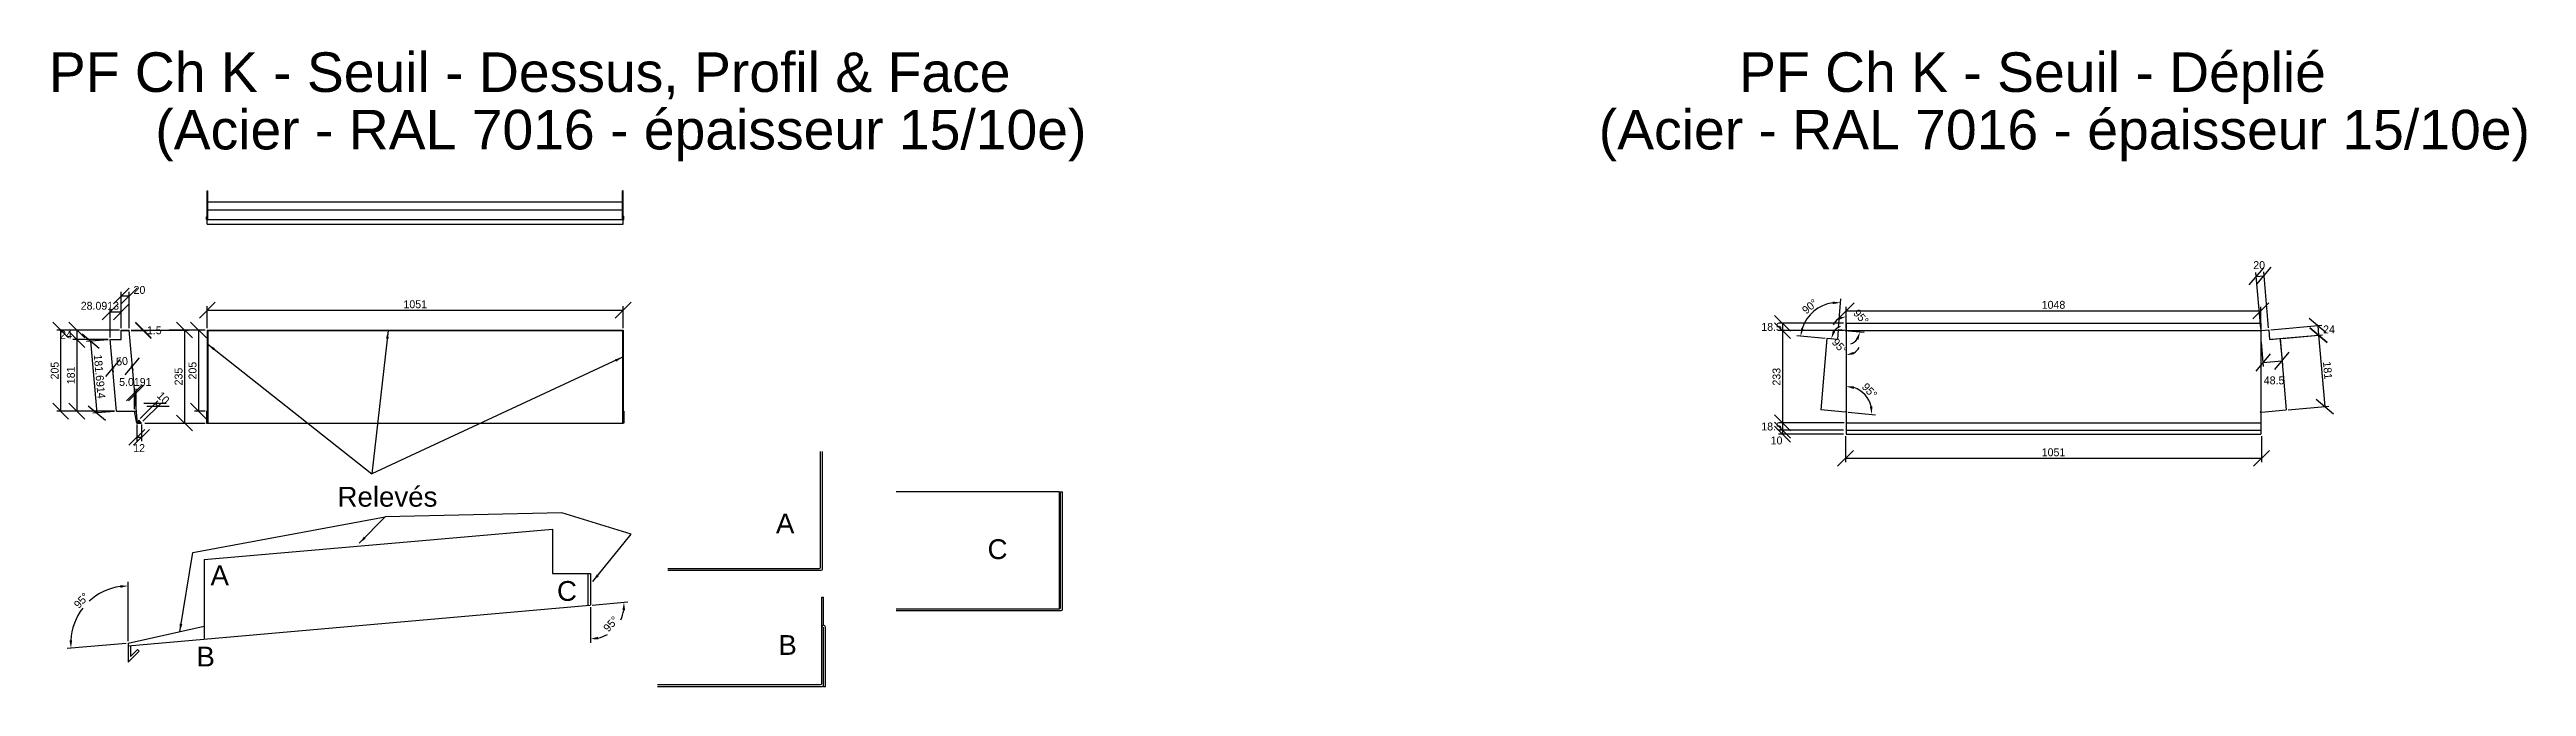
# Model space of a CAD drawing. Header units: millimetres. Extents: x 219 to 6477, y 79 to 1687.
import ezdxf

# ---------------------------------------------------------------- set-up
doc = ezdxf.new("R2010")
doc.units = ezdxf.units.MM
doc.layers.get('Defpoints').update_dxf_attribs({"true_color": 0xffffff})
doc.layers.add('0 ... Seuil ... Rectangle', color=5, linetype='Continuous', lineweight=25, true_color=0x0000ff)
doc.layers.add('0 ... Seuil ... Rectangle ... Cotes Angles', color=4, linetype='Continuous', lineweight=25, true_color=0x00ffff)
doc.styles.add('QCADDimTextStyle', font='txt')
doc.styles.add('textstyle11', font='')
doc.styles.add('textstyle12', font='')
doc.styles.add('textstyle13', font='')
doc.styles.add('textstyle14', font='')
doc.styles.add('textstyle15', font='')
doc.styles.add('textstyle16', font='')
doc.styles.add('textstyle17', font='')
doc.styles.add('textstyle18', font='')
doc.styles.add('textstyle19', font='')
doc.styles.add('textstyle20', font='')
doc.styles.add('textstyle21', font='')
doc.styles.get('textstyle11').set_extended_font_data('Liberation Sans')
doc.styles.get('textstyle12').set_extended_font_data('Liberation Sans')
doc.styles.get('textstyle13').set_extended_font_data('Liberation Sans')
doc.styles.get('textstyle14').set_extended_font_data('Liberation Sans')
doc.styles.get('textstyle15').set_extended_font_data('Liberation Sans')
doc.styles.get('textstyle16').set_extended_font_data('Liberation Sans')
doc.styles.get('textstyle17').set_extended_font_data('Liberation Sans')
doc.styles.get('textstyle18').set_extended_font_data('Liberation Sans')
doc.styles.get('textstyle19').set_extended_font_data('Liberation Sans')
doc.styles.get('textstyle20').set_extended_font_data('Liberation Sans')
doc.styles.get('textstyle21').set_extended_font_data('Liberation Sans')
doc.dimstyles.new('QCADDimStyle', dxfattribs={"dimtxt": 20, "dimasz": 20, "dimexe": 10, "dimexo": 5, "dimgap": 5, "dimtad": 1, "dimtoh": 1, "dimdec": 4, "dimzin": 0, "dimdsep": 46, "dimtxsty": 'QCADDimTextStyle', "dimcen": 0.09, "dimadec": 0, "dimazin": 0, "dimtfac": 1, "dimtdec": 4, "dimtofl": 0, "dimtmove": 0, "dimatfit": 3, "dimfxl": 1, "dimtolj": 1, "dimtzin": 0, "dimarcsym": 0})

# ---------------------------------------------------------------- blocks, each defined once
blk = doc.blocks.new('*D1')
at = {"layer": '0 ... Seuil ... Rectangle ... Cotes Angles', "color": 0, "lineweight": -2}
for p, q in [((343.9, 932.6), (300.6, 968.9)), ((366.8, 954.6), (312.3, 949.9)), ((322.3, 950.7), (338.1, 769.7)), ((316.4, 787.9), (359.8, 751.6)), ((382.7, 773.6), (328.1, 768.9))]:
    blk.add_line(p, q, dxfattribs=at)
at = {"layer": 'Defpoints', "color": 0}
for p in [(371.8, 955.1), (338.1, 769.7), (387.6, 774.1)]:
    blk.add_point(p, dxfattribs=at)
at = {"layer": '0 ... Seuil ... Rectangle ... Cotes Angles', "color": 0, "insert": (345.1, 861.5), "char_height": 20, "attachment_point": 5, "rotation": 275, "style": 'QCADDimTextStyle'}
blk.add_mtext('\\A1;181.6914', dxfattribs=at)
blk = doc.blocks.new('*D2')
at = {"layer": '0 ... Seuil ... Rectangle ... Cotes Angles', "color": 0, "lineweight": -2}
for p, q in [((307.5, 959.1), (267.5, 999.1)), ((267.5, 975.1), (307.5, 935.1)), ((394.9, 979.1), (277.5, 979.1)), ((366.8, 955.1), (277.5, 955.1)), ((287.5, 979.1), (287.5, 955.1))]:
    blk.add_line(p, q, dxfattribs=at)
at = {"layer": 'Defpoints', "color": 0}
for p in [(287.5, 955.1), (371.8, 955.1), (399.9, 979.1)]:
    blk.add_point(p, dxfattribs=at)
at = {"layer": '0 ... Seuil ... Rectangle ... Cotes Angles', "color": 0, "insert": (260, 967.1), "char_height": 20, "attachment_point": 5, "style": 'QCADDimTextStyle'}
blk.add_mtext('\\A1;24', dxfattribs=at)
blk = doc.blocks.new('*D3')
at = {"layer": '0 ... Seuil ... Rectangle ... Cotes Angles', "color": 0, "lineweight": -2}
for p, q in [((307.5, 935.1), (267.5, 975.1)), ((366.8, 955.1), (277.5, 955.1)), ((287.5, 955.1), (287.5, 774.1)), ((267.5, 794.1), (307.5, 754.1)), ((382.6, 774.1), (277.5, 774.1))]:
    blk.add_line(p, q, dxfattribs=at)
at = {"layer": 'Defpoints', "color": 0}
for p in [(371.8, 955.1), (287.5, 774.1), (387.6, 774.1)]:
    blk.add_point(p, dxfattribs=at)
at = {"layer": '0 ... Seuil ... Rectangle ... Cotes Angles', "color": 0, "insert": (272.5, 864.6), "char_height": 20, "attachment_point": 5, "rotation": 90, "style": 'QCADDimTextStyle'}
blk.add_mtext('\\A1;181', dxfattribs=at)
blk = doc.blocks.new('*D4')
at = {"layer": '0 ... Seuil ... Rectangle ... Cotes Angles', "color": 0, "lineweight": -2}
for p, q in [((424.9, 979.1), (465.7, 979.1)), ((425, 977.6), (465.7, 977.6)), ((435.7, 999.1), (475.7, 959.1)), ((475.7, 957.6), (435.7, 997.6))]:
    blk.add_line(p, q, dxfattribs=at)
at = {"layer": 'Defpoints', "color": 0}
for p in [(419.9, 979.1), (420, 977.6), (455.7, 977.6)]:
    blk.add_point(p, dxfattribs=at)
at = {"layer": '0 ... Seuil ... Rectangle ... Cotes Angles', "color": 0, "insert": (483.2, 978.3), "char_height": 20, "attachment_point": 5, "style": 'QCADDimTextStyle'}
blk.add_mtext('\\A1;1.5', dxfattribs=at)
blk = doc.blocks.new('*D5')
at = {"layer": '0 ... Seuil ... Rectangle ... Cotes Angles', "color": 0, "lineweight": -2}
for p, q in [((396.3, 904.7), (359.9, 861.4)), ((378.1, 883), (381.9, 883.4)), ((378.5, 878.6), (379, 873.1)), ((409.7, 865.7), (446.1, 909)), ((427.9, 887.4), (424.1, 887.1)), ((428.3, 882.9), (428.8, 877.4))]:
    blk.add_line(p, q, dxfattribs=at)
at = {"layer": 'Defpoints', "color": 0}
for p in [(378.1, 883.6), (427.9, 887.9), (427.9, 887.4)]:
    blk.add_point(p, dxfattribs=at)
at = {"layer": '0 ... Seuil ... Rectangle ... Cotes Angles', "color": 0, "insert": (401.7, 900.1), "char_height": 20, "attachment_point": 5, "rotation": 5, "style": 'QCADDimTextStyle'}
blk.add_mtext('\\A1;50', dxfattribs=at)
blk = doc.blocks.new('*D6')
at = {"layer": '0 ... Seuil ... Rectangle ... Cotes Angles', "color": 0, "lineweight": -2}
for p, q in [((424.9, 979.1), (569.6, 979.1)), ((579.6, 959.1), (539.6, 999.1)), ((559.6, 979.1), (559.6, 744.1)), ((539.6, 764.1), (579.6, 724.1)), ((459, 744.1), (569.6, 744.1))]:
    blk.add_line(p, q, dxfattribs=at)
at = {"layer": 'Defpoints', "color": 0}
for p in [(419.9, 979.1), (454, 744.1), (559.6, 744.1)]:
    blk.add_point(p, dxfattribs=at)
at = {"layer": '0 ... Seuil ... Rectangle ... Cotes Angles', "color": 0, "insert": (544.6, 861.6), "char_height": 20, "attachment_point": 5, "rotation": 90, "style": 'QCADDimTextStyle'}
blk.add_mtext('\\A1;235', dxfattribs=at)
blk = doc.blocks.new('*D7')
at = {"layer": '0 ... Seuil ... Rectangle ... Cotes Angles', "color": 0, "lineweight": -2}
for p, q in [((447.4, 755.7), (492.3, 800.6)), ((454.5, 748.6), (499.4, 793.5)), ((513.6, 793.5), (457, 793.5)), ((464.1, 786.5), (520.6, 786.5)), ((485.3, 793.5), (492.3, 786.5))]:
    blk.add_line(p, q, dxfattribs=at)
at = {"layer": 'Defpoints', "color": 0}
for p in [(443.9, 752.1), (492.3, 786.5), (451, 745.1)]:
    blk.add_point(p, dxfattribs=at)
at = {"layer": '0 ... Seuil ... Rectangle ... Cotes Angles', "color": 0, "insert": (505.9, 807.7), "char_height": 20, "attachment_point": 5, "rotation": 315, "style": 'QCADDimTextStyle'}
blk.add_mtext('\\A1;10', dxfattribs=at)
blk = doc.blocks.new('*D8')
at = {"layer": '0 ... Seuil ... Rectangle ... Cotes Angles', "color": 0, "lineweight": -2}
for p, q in [((459, 728.2), (419, 688.2)), ((431, 688.2), (471, 728.2)), ((439, 740.1), (439, 698.2)), ((439, 708.2), (451, 708.2)), ((451, 740.1), (451, 698.2))]:
    blk.add_line(p, q, dxfattribs=at)
at = {"layer": 'Defpoints', "color": 0}
for p in [(439, 745.1), (451, 745.1), (451, 708.2)]:
    blk.add_point(p, dxfattribs=at)
at = {"layer": '0 ... Seuil ... Rectangle ... Cotes Angles', "color": 0, "insert": (444.8, 680.9), "char_height": 20, "attachment_point": 5, "style": 'QCADDimTextStyle'}
blk.add_mtext('\\A1;12', dxfattribs=at)
blk = doc.blocks.new('*D9')
at = {"layer": '0 ... Seuil ... Rectangle ... Cotes Angles', "color": 0, "lineweight": -2}
for p, q in [((614.9, 959.1), (574.9, 999.1)), ((612, 979.1), (584.9, 979.1)), ((594.9, 979.1), (594.9, 774.1)), ((574.9, 794.1), (614.9, 754.1)), ((612, 774.1), (584.9, 774.1))]:
    blk.add_line(p, q, dxfattribs=at)
at = {"layer": 'Defpoints', "color": 0}
for p in [(617, 979.1), (594.9, 774.1), (617, 774.1)]:
    blk.add_point(p, dxfattribs=at)
at = {"layer": '0 ... Seuil ... Rectangle ... Cotes Angles', "color": 0, "insert": (579.9, 876.6), "char_height": 20, "attachment_point": 5, "rotation": 90, "style": 'QCADDimTextStyle'}
blk.add_mtext('\\A1;205', dxfattribs=at)
blk = doc.blocks.new('*D10')
at = {"layer": '0 ... Seuil ... Rectangle ... Cotes Angles', "color": 0, "lineweight": -2}
for p, q in [((637, 1049.1), (597, 1009.1)), ((617, 984.1), (617, 1039.1)), ((617, 1029.1), (1668, 1029.1)), ((1648, 1009.1), (1688, 1049.1)), ((1668, 984.1), (1668, 1039.1))]:
    blk.add_line(p, q, dxfattribs=at)
at = {"layer": 'Defpoints', "color": 0}
for p in [(1668, 1029.1), (617, 979.1), (1668, 979.1)]:
    blk.add_point(p, dxfattribs=at)
at = {"layer": '0 ... Seuil ... Rectangle ... Cotes Angles', "color": 0, "insert": (1142.5, 1044.1), "char_height": 20, "attachment_point": 5, "style": 'QCADDimTextStyle'}
blk.add_mtext('\\A1;1051', dxfattribs=at)
blk = doc.blocks.new('*D11')
at = {"layer": '0 ... Seuil ... Rectangle ... Cotes Angles', "color": 0, "lineweight": -2}
for p, q in [((266.6, 959.1), (226.6, 999.1)), ((394.9, 979.1), (236.6, 979.1)), ((246.6, 979.1), (246.6, 774.1)), ((226.6, 794.1), (266.6, 754.1)), ((382.6, 774.1), (236.6, 774.1))]:
    blk.add_line(p, q, dxfattribs=at)
at = {"layer": 'Defpoints', "color": 0}
for p in [(399.9, 979.1), (246.6, 774.1), (387.6, 774.1)]:
    blk.add_point(p, dxfattribs=at)
at = {"layer": '0 ... Seuil ... Rectangle ... Cotes Angles', "color": 0, "insert": (231.6, 876.6), "char_height": 20, "attachment_point": 5, "rotation": 90, "style": 'QCADDimTextStyle'}
blk.add_mtext('\\A1;205', dxfattribs=at)
blk = doc.blocks.new('*D12')
at = {"layer": '0 ... Seuil ... Rectangle ... Cotes Angles', "color": 0, "lineweight": -2}
for p, q in [((416.9, 193), (416.9, 342.8)), ((411.9, 187.5), (262.7, 174.5))]:
    blk.add_line(p, q, dxfattribs=at)
for start, end in [(97.92113, 132.85173), (142.14827, 177.07887)]:
    blk.add_arc((416.9, 188), 144.8, start, end, dxfattribs=at)
at = {"layer": '0 ... Seuil ... Rectangle ... Cotes Angles', "color": 0}
for points in [[(397.1, 328), (396.7, 334.7), (416.9, 332.8)], [(268.9, 195.3), (275.6, 195.4), (272.6, 175.4)]]:
    blk.add_solid(points, dxfattribs=at)
at = {"layer": 'Defpoints', "color": 0}
for p in [(340.9, 311.2), (416.9, 188), (416.9, 188), (608.9, 204.8), (416.9, 140)]:
    blk.add_point(p, dxfattribs=at)
at = {"layer": '0 ... Seuil ... Rectangle ... Cotes Angles', "color": 0, "insert": (299.1, 295.9), "char_height": 20, "attachment_point": 5, "rotation": 47.5, "style": 'QCADDimTextStyle'}
blk.add_mtext('\\A1;95%%d', dxfattribs=at)
blk = doc.blocks.new('*D13')
at = {"layer": '0 ... Seuil ... Rectangle ... Cotes Angles', "color": 0, "lineweight": -2}
for p, q in [((1584.9, 279.1), (1584.9, 188.8)), ((1589.8, 284.6), (1679.8, 292.4))]:
    blk.add_line(p, q, dxfattribs=at)
for start, end in [(334.53524, 351.54078), (283.45922, 300.46476)]:
    blk.add_arc((1584.9, 284.1), 85.3, start, end, dxfattribs=at)
at = {"layer": '0 ... Seuil ... Rectangle ... Cotes Angles', "color": 0}
for points in [[(1672.6, 271.5), (1665.9, 271.7), (1669.9, 291.6)], [(1604.3, 204.5), (1605.1, 197.8), (1584.9, 198.8)]]:
    blk.add_solid(points, dxfattribs=at)
at = {"layer": 'Defpoints', "color": 0}
for p in [(1584.9, 364.1), (1583.9, 284.1), (1584.9, 285.1), (1629.7, 211.5), (422.9, 182.5)]:
    blk.add_point(p, dxfattribs=at)
at = {"layer": '0 ... Seuil ... Rectangle ... Cotes Angles', "color": 0, "insert": (1636.7, 236.6), "char_height": 20, "attachment_point": 5, "rotation": 47.5, "style": 'QCADDimTextStyle'}
blk.add_mtext('\\A1;95%%d', dxfattribs=at)
blk = doc.blocks.new('*D14')
at = {"layer": '0 ... Seuil ... Rectangle ... Cotes Angles', "color": 0, "lineweight": -2}
for p, q in [((412.8, 800.3), (452.8, 840.3)), ((457.8, 840.3), (417.8, 800.3)), ((432.8, 779.1), (432.8, 830.3)), ((437.8, 779.1), (437.8, 830.3))]:
    blk.add_line(p, q, dxfattribs=at)
at = {"layer": 'Defpoints', "color": 0}
for p in [(437.8, 820.3), (432.8, 774.1), (437.8, 774.1)]:
    blk.add_point(p, dxfattribs=at)
at = {"layer": '0 ... Seuil ... Rectangle ... Cotes Angles', "color": 0, "insert": (435.3, 847.8), "char_height": 20, "attachment_point": 5, "style": 'QCADDimTextStyle'}
blk.add_mtext('\\A1;5.0191', dxfattribs=at)
blk = doc.blocks.new('*D15')
at = {"layer": '0 ... Seuil ... Rectangle ... Cotes Angles', "color": 0, "lineweight": -2}
for p, q in [((419.9, 1085.2), (379.9, 1045.2)), ((399.9, 1045.2), (439.9, 1085.2)), ((399.9, 984.1), (399.9, 1075.2)), ((399.9, 1065.2), (419.9, 1065.2)), ((419.9, 984.1), (419.9, 1075.2))]:
    blk.add_line(p, q, dxfattribs=at)
at = {"layer": 'Defpoints', "color": 0}
for p in [(419.9, 1065.2), (399.9, 979.1), (419.9, 979.1)]:
    blk.add_point(p, dxfattribs=at)
at = {"layer": '0 ... Seuil ... Rectangle ... Cotes Angles', "color": 0, "insert": (445.7, 1080.2), "char_height": 20, "attachment_point": 5, "style": 'QCADDimTextStyle'}
blk.add_mtext('\\A1;20', dxfattribs=at)
blk = doc.blocks.new('*D16')
at = {"layer": '0 ... Seuil ... Rectangle ... Cotes Angles', "color": 0, "lineweight": -2}
for p, q in [((391.8, 1045.2), (351.8, 1005.2)), ((371.8, 960.1), (371.8, 1035.2)), ((371.8, 1025.2), (399.9, 1025.2)), ((379.9, 1005.2), (419.9, 1045.2)), ((399.9, 984.1), (399.9, 1035.2))]:
    blk.add_line(p, q, dxfattribs=at)
at = {"layer": 'Defpoints', "color": 0}
for p in [(399.9, 1025.2), (371.8, 955.1), (399.9, 979.1)]:
    blk.add_point(p, dxfattribs=at)
at = {"layer": '0 ... Seuil ... Rectangle ... Cotes Angles', "color": 0, "insert": (345.7, 1040.2), "char_height": 20, "attachment_point": 5, "style": 'QCADDimTextStyle'}
blk.add_mtext('\\A1;28.0913', dxfattribs=at)
blk = doc.blocks.new('*D17')
at = {"layer": '0 ... Seuil ... Rectangle ... Cotes Angles', "color": 0, "lineweight": -2}
for p, q in [((4777.6, 1047.6), (4737.6, 1007.6)), ((4757.6, 982.6), (4757.6, 1037.6)), ((4757.6, 1027.6), (5805.6, 1027.6)), ((5785.6, 1007.6), (5825.6, 1047.6)), ((5805.6, 982.6), (5805.6, 1037.6))]:
    blk.add_line(p, q, dxfattribs=at)
at = {"layer": 'Defpoints', "color": 0}
for p in [(5805.6, 1027.6), (4757.6, 977.6), (5805.6, 977.6)]:
    blk.add_point(p, dxfattribs=at)
at = {"layer": '0 ... Seuil ... Rectangle ... Cotes Angles', "color": 0, "insert": (5281.6, 1042.6), "char_height": 20, "attachment_point": 5, "style": 'QCADDimTextStyle'}
blk.add_mtext('\\A1;1048', dxfattribs=at)
blk = doc.blocks.new('*D18')
at = {"layer": '0 ... Seuil ... Rectangle ... Cotes Angles', "color": 0, "lineweight": -2}
for p, q in [((4756.1, 711.1), (4756.1, 645.2)), ((5807.1, 711.1), (5807.1, 645.2)), ((4776.1, 675.2), (4736.1, 635.2)), ((4756.1, 655.2), (5807.1, 655.2)), ((5787.1, 635.2), (5827.1, 675.2))]:
    blk.add_line(p, q, dxfattribs=at)
at = {"layer": 'Defpoints', "color": 0}
for p in [(4756.1, 716.1), (5807.1, 716.1), (5807.1, 655.2)]:
    blk.add_point(p, dxfattribs=at)
at = {"layer": '0 ... Seuil ... Rectangle ... Cotes Angles', "color": 0, "insert": (5281.6, 670.2), "char_height": 20, "attachment_point": 5, "style": 'QCADDimTextStyle'}
blk.add_mtext('\\A1;1051', dxfattribs=at)
blk = doc.blocks.new('*D19')
at = {"layer": '0 ... Seuil ... Rectangle ... Cotes Angles', "color": 0, "lineweight": -2}
for p, q in [((4616.9, 976.1), (4576.9, 1016.1)), ((4576.9, 997.6), (4616.9, 957.6)), ((4751.1, 996.1), (4586.9, 996.1)), ((4752.6, 977.6), (4586.9, 977.6)), ((4596.9, 996.1), (4596.9, 977.6))]:
    blk.add_line(p, q, dxfattribs=at)
at = {"layer": 'Defpoints', "color": 0}
for p in [(4596.9, 977.6), (4756.1, 996.1), (4757.6, 977.6)]:
    blk.add_point(p, dxfattribs=at)
at = {"layer": '0 ... Seuil ... Rectangle ... Cotes Angles', "color": 0, "insert": (4569.4, 986.8), "char_height": 20, "attachment_point": 5, "style": 'QCADDimTextStyle'}
blk.add_mtext('\\A1;18.5', dxfattribs=at)
blk = doc.blocks.new('*D20')
at = {"layer": '0 ... Seuil ... Rectangle ... Cotes Angles', "color": 0, "lineweight": -2}
for p, q in [((4616.9, 957.6), (4576.9, 997.6)), ((4752.6, 977.6), (4586.9, 977.6)), ((4596.9, 977.6), (4596.9, 744.6)), ((4576.9, 764.6), (4616.9, 724.6)), ((4752.6, 744.6), (4586.9, 744.6))]:
    blk.add_line(p, q, dxfattribs=at)
at = {"layer": 'Defpoints', "color": 0}
for p in [(4757.6, 977.6), (4596.9, 744.6), (4757.6, 744.6)]:
    blk.add_point(p, dxfattribs=at)
at = {"layer": '0 ... Seuil ... Rectangle ... Cotes Angles', "color": 0, "insert": (4581.9, 861.1), "char_height": 20, "attachment_point": 5, "rotation": 90, "style": 'QCADDimTextStyle'}
blk.add_mtext('\\A1;233', dxfattribs=at)
blk = doc.blocks.new('*D21')
at = {"layer": '0 ... Seuil ... Rectangle ... Cotes Angles', "color": 0, "lineweight": -2}
for p, q in [((4616.9, 724.6), (4576.9, 764.6)), ((4576.9, 746.1), (4616.9, 706.1)), ((4752.6, 744.6), (4586.9, 744.6)), ((4751.1, 726.1), (4586.9, 726.1)), ((4596.9, 744.6), (4596.9, 726.1))]:
    blk.add_line(p, q, dxfattribs=at)
at = {"layer": 'Defpoints', "color": 0}
for p in [(4596.9, 726.1), (4756.1, 726.1), (4757.6, 744.6)]:
    blk.add_point(p, dxfattribs=at)
at = {"layer": '0 ... Seuil ... Rectangle ... Cotes Angles', "color": 0, "insert": (4569.4, 735.3), "char_height": 20, "attachment_point": 5, "style": 'QCADDimTextStyle'}
blk.add_mtext('\\A1;18.5', dxfattribs=at)
blk = doc.blocks.new('*D22')
at = {"layer": '0 ... Seuil ... Rectangle ... Cotes Angles', "color": 0, "lineweight": -2}
for p, q in [((4616.9, 706.1), (4576.9, 746.1)), ((4576.9, 736.1), (4616.9, 696.1)), ((4751.1, 726.1), (4586.9, 726.1)), ((4751.1, 716.1), (4586.9, 716.1)), ((4596.9, 726.1), (4596.9, 716.1))]:
    blk.add_line(p, q, dxfattribs=at)
at = {"layer": 'Defpoints', "color": 0}
for p in [(4596.9, 716.1), (4756.1, 726.1), (4756.1, 716.1)]:
    blk.add_point(p, dxfattribs=at)
at = {"layer": '0 ... Seuil ... Rectangle ... Cotes Angles', "color": 0, "insert": (4581.9, 700), "char_height": 20, "attachment_point": 5, "style": 'QCADDimTextStyle'}
blk.add_mtext('\\A1;10', dxfattribs=at)
blk = doc.blocks.new('*D23')
at = {"layer": '0 ... Seuil ... Rectangle ... Cotes Angles', "color": 0, "lineweight": -2}
for p, q in [((4757.6, 982.6), (4757.6, 1023.1)), ((4762.6, 977.1), (4803, 973.6))]:
    blk.add_line(p, q, dxfattribs=at)
for start, end in [(122.70641, 155.41282), (289.58718, 322.29359)]:
    blk.add_arc((4757.6, 977.6), 35.5, start, end, dxfattribs=at)
at = {"layer": '0 ... Seuil ... Rectangle ... Cotes Angles', "color": 0}
for points in [[(4739.4, 1004.3), (4737.5, 1010.7), (4757.6, 1013.1)], [(4788.8, 954.6), (4782.6, 957.1), (4793, 974.5)]]:
    blk.add_solid(points, dxfattribs=at)
at = {"layer": 'Defpoints', "color": 0}
for p in [(4737.7, 979.3), (4757.6, 977.6), (4757.6, 977.6), (4789.4, 993.5), (4757.6, 744.6)]:
    blk.add_point(p, dxfattribs=at)
at = {"layer": '0 ... Seuil ... Rectangle ... Cotes Angles', "color": 0, "insert": (4795.2, 1012), "char_height": 20, "attachment_point": 5, "rotation": 312.5, "style": 'QCADDimTextStyle'}
blk.add_mtext('\\A1;95%%d', dxfattribs=at)
blk = doc.blocks.new('*D24')
at = {"layer": '0 ... Seuil ... Rectangle ... Cotes Angles', "color": 0, "lineweight": -2}
for start, end in [(113.69879, 144.3494), (300.6506, 331.30121)]:
    blk.add_arc((4757.6, 953.5), 37.8, start, end, dxfattribs=at)
at = {"layer": '0 ... Seuil ... Rectangle ... Cotes Angles', "color": 0}
for points in [[(4723.8, 976.7), (4730, 974.4), (4719.9, 956.8)], [(4776, 924.1), (4777.8, 917.7), (4757.6, 915.6)]]:
    blk.add_solid(points, dxfattribs=at)
at = {"layer": 'Defpoints', "color": 0}
for p in [(4709.3, 957.7), (4735.6, 955.4), (4757.6, 977.6), (4723.8, 936.5), (4757.6, 744.6)]:
    blk.add_point(p, dxfattribs=at)
at = {"layer": '0 ... Seuil ... Rectangle ... Cotes Angles', "color": 0, "insert": (4741.1, 938.4), "char_height": 20, "attachment_point": 5, "rotation": 312.5, "style": 'QCADDimTextStyle'}
blk.add_mtext('\\A1;95%%d', dxfattribs=at)
blk = doc.blocks.new('*D25')
at = {"layer": '0 ... Seuil ... Rectangle ... Cotes Angles', "color": 0, "lineweight": -2}
for p, q in [((4738.1, 984.3), (4744.6, 1058.1)), ((4704.3, 958.1), (4633, 964.4))]:
    blk.add_line(p, q, dxfattribs=at)
blk.add_arc((4735.6, 955.4), 93, 97.3396, 162.6604, dxfattribs=at)
at = {"layer": '0 ... Seuil ... Rectangle ... Cotes Angles', "color": 0}
for points in [[(4723.8, 1044.4), (4723.7, 1051), (4743.7, 1048.1)], [(4643.5, 983.8), (4650.1, 982.5), (4642.9, 963.5)]]:
    blk.add_solid(points, dxfattribs=at)
at = {"layer": 'Defpoints', "color": 0}
for p in [(4696.3, 1039.7), (4709.3, 957.7), (4735.6, 955.4), (4735.6, 955.4), (4737.7, 979.3)]:
    blk.add_point(p, dxfattribs=at)
at = {"layer": '0 ... Seuil ... Rectangle ... Cotes Angles', "color": 0, "insert": (4665.9, 1038.5), "char_height": 20, "attachment_point": 5, "rotation": 40, "style": 'QCADDimTextStyle'}
blk.add_mtext('\\A1;90%%d', dxfattribs=at)
blk = doc.blocks.new('*D26')
at = {"layer": '0 ... Seuil ... Rectangle ... Cotes Angles', "color": 0, "lineweight": -2}
blk.add_line((4762.6, 771.4), (4832.2, 765.3), dxfattribs=at)
blk.add_arc((4757.6, 771.8), 64.8, 12.74637, 72.25363, dxfattribs=at)
at = {"layer": '0 ... Seuil ... Rectangle ... Cotes Angles', "color": 0}
for points in [[(4777.9, 836.8), (4776.9, 830.2), (4757.6, 836.6)], [(4817.5, 785.9), (4824.2, 786.3), (4822.2, 766.1)]]:
    blk.add_solid(points, dxfattribs=at)
at = {"layer": 'Defpoints', "color": 0}
for p in [(4757.6, 977.6), (4693.5, 777.4), (4757.6, 771.8), (4815.6, 800.9), (4757.6, 744.6)]:
    blk.add_point(p, dxfattribs=at)
at = {"layer": '0 ... Seuil ... Rectangle ... Cotes Angles', "color": 0, "insert": (4816.8, 826), "char_height": 20, "attachment_point": 5, "rotation": 312.5, "style": 'QCADDimTextStyle'}
blk.add_mtext('\\A1;95%%d', dxfattribs=at)
blk = doc.blocks.new('*D27')
at = {"layer": '0 ... Seuil ... Rectangle ... Cotes Angles', "color": 0, "lineweight": -2}
for p, q in [((5811.8, 1136.2), (5775.5, 1092.8)), ((5795.4, 1094.6), (5831.8, 1137.9)), ((5805.2, 982.6), (5792.8, 1124.5)), ((5793.6, 1114.5), (5813.6, 1116.2)), ((5825.1, 984.3), (5812.7, 1126.2))]:
    blk.add_line(p, q, dxfattribs=at)
at = {"layer": 'Defpoints', "color": 0}
for p in [(5813.6, 1116.2), (5805.6, 977.6), (5825.6, 979.3)]:
    blk.add_point(p, dxfattribs=at)
at = {"layer": '0 ... Seuil ... Rectangle ... Cotes Angles', "color": 0, "insert": (5801.2, 1142.8), "char_height": 20, "attachment_point": 5, "style": 'QCADDimTextStyle'}
blk.add_mtext('\\A1;20', dxfattribs=at)
blk = doc.blocks.new('*D28')
at = {"layer": '0 ... Seuil ... Rectangle ... Cotes Angles', "color": 0, "lineweight": -2}
for p, q in [((5970.9, 972), (5927.5, 1008.3)), ((5830.5, 979.7), (5959.2, 991)), ((5832.6, 955.8), (5961.3, 967.1)), ((5929.6, 984.4), (5973, 948)), ((5949.2, 990.1), (5951.3, 966.2))]:
    blk.add_line(p, q, dxfattribs=at)
at = {"layer": 'Defpoints', "color": 0}
for p in [(5825.6, 979.3), (5827.6, 955.4), (5951.3, 966.2)]:
    blk.add_point(p, dxfattribs=at)
at = {"layer": '0 ... Seuil ... Rectangle ... Cotes Angles', "color": 0, "insert": (5977.7, 980.6), "char_height": 20, "attachment_point": 5, "style": 'QCADDimTextStyle'}
blk.add_mtext('\\A1;24', dxfattribs=at)
blk = doc.blocks.new('*D29')
at = {"layer": '0 ... Seuil ... Rectangle ... Cotes Angles', "color": 0, "lineweight": -2}
for p, q in [((5858.9, 958.1), (5961.3, 967.1)), ((5973, 948), (5929.6, 984.4)), ((5951.3, 966.2), (5967.1, 785.9)), ((5874.7, 777.8), (5977, 786.8)), ((5945.4, 804.1), (5988.7, 767.7))]:
    blk.add_line(p, q, dxfattribs=at)
at = {"layer": 'Defpoints', "color": 0}
for p in [(5853.9, 957.7), (5869.7, 777.4), (5967.1, 785.9)]:
    blk.add_point(p, dxfattribs=at)
at = {"layer": '0 ... Seuil ... Rectangle ... Cotes Angles', "color": 0, "insert": (5974.1, 877.4), "char_height": 20, "attachment_point": 5, "rotation": 275, "style": 'QCADDimTextStyle'}
blk.add_mtext('\\A1;181', dxfattribs=at)
blk = doc.blocks.new('*D30')
at = {"layer": '0 ... Seuil ... Rectangle ... Cotes Angles', "color": 0, "lineweight": -2}
for p, q in [((5806.1, 948.5), (5811.4, 887)), ((5854.4, 952.7), (5859.8, 891.2)), ((5828.8, 918.6), (5792.4, 875.3)), ((5810.6, 897), (5858.9, 901.2)), ((5840.7, 879.5), (5877.1, 922.9))]:
    blk.add_line(p, q, dxfattribs=at)
at = {"layer": 'Defpoints', "color": 0}
for p in [(5805.6, 953.5), (5853.9, 957.7), (5858.9, 901.2)]:
    blk.add_point(p, dxfattribs=at)
at = {"layer": '0 ... Seuil ... Rectangle ... Cotes Angles', "color": 0, "insert": (5838.9, 851.8), "char_height": 20, "attachment_point": 5, "style": 'QCADDimTextStyle'}
blk.add_mtext('\\A1;48.5', dxfattribs=at)

msp = doc.modelspace()

# ---------------------------------------------------------------- linework, layer by layer
at = {"layer": '0 ... Seuil ... Rectangle'}
for p, q in [((616.98035, 1259.56134), (616.98035, 1330.69356)), ((616.98035, 1330.69356), (618.48035, 1330.69356)), ((618.48035, 1258.56134), (618.48035, 1330.69356)), ((1666.48035, 1258.56134), (1666.48035, 1330.69356)), ((1667.98035, 1330.69356), (1666.48035, 1330.69356)), ((1667.98035, 1259.56134), (1667.98035, 1330.69356)), ((615.48035, 1258.56134), (615.48035, 1265.27416)), ((616.98035, 1258.56134), (615.48035, 1258.56134)), ((616.48035, 1266.27416), (616.98035, 1266.27416)), ((616.98035, 1266.27416), (617.48035, 1266.27416)), ((616.98035, 1246.56134), (616.98035, 1259.56134)), ((617.98035, 1258.56134), (1666.98035, 1258.56134)), ((618.48035, 1302.6023), (1666.48035, 1302.6023)), ((618.48035, 1282.6023), (1666.48035, 1282.6023)), ((618.48035, 1258.56134), (618.48035, 1265.27416)), ((1666.48035, 1258.56134), (1666.48035, 1265.27416)), ((1667.48035, 1266.27416), (1667.98035, 1266.27416)), ((1668.48035, 1266.27416), (1667.98035, 1266.27416)), ((1667.98035, 1246.56134), (1667.98035, 1259.56134)), ((1667.98035, 1258.56134), (1669.48035, 1258.56134)), ((1667.98035, 1258.56134), (1669.48035, 1258.56134)), ((1669.48035, 1258.56134), (1669.48035, 1265.27416)), ((616.98035, 1246.56134), (1667.98035, 1246.56134)), ((387.6422, 774.06993), (371.80675, 955.06993)), ((371.80675, 955.06993), (399.89802, 955.06993)), ((399.89802, 979.06993), (419.89802, 979.06993)), ((399.89802, 955.06993), (399.89802, 979.06993)), ((399.89802, 977.56993), (420.02925, 977.56993)), ((440.45785, 744.06993), (419.89802, 979.06993)), ((616.98035, 979.06993), (1667.98035, 979.06993)), ((616.98035, 979.06993), (616.98035, 744.06993)), ((616.98035, 977.56993), (1667.98035, 977.56993)), ((618.48035, 977.56993), (618.48035, 744.06993)), ((1666.48035, 977.56993), (1666.48035, 744.06993)), ((1667.98035, 979.06993), (1667.98035, 744.06993)), ((4709.31308, 957.70531), (4693.53789, 777.39407)), ((4735.61289, 955.40437), (4709.31308, 957.70531)), ((4737.70463, 979.31305), (4735.61289, 955.40437)), ((4756.13423, 977.70067), (4737.70463, 979.31305)), ((4757.62852, 996.06993), (5805.62852, 996.06993)), ((4757.62852, 996.06993), (4757.62852, 979.06993)), ((4757.62852, 976.06993), (4757.62852, 773.28686)), ((4759.12852, 977.56993), (5804.12852, 977.56993)), ((5805.62852, 996.06993), (5805.62852, 979.06993)), ((5805.62852, 976.06993), (5805.62852, 773.28686)), ((5807.12281, 977.70067), (5825.55241, 979.31305)), ((5825.55241, 979.31305), (5827.64415, 955.40437)), ((5827.64415, 955.40437), (5853.94396, 957.70531)), ((5853.94396, 957.70531), (5869.71915, 777.39407)), ((426.5561, 885.75709), (426.42537, 887.25139)), ((387.6422, 774.06993), (437.83319, 774.06993)), ((438.95213, 744.06993), (432.8141, 774.06993)), ((442.8204, 750.08034), (443.88106, 751.141)), ((443.88106, 751.141), (450.95213, 744.06993)), ((615.48035, 774.06993), (618.48035, 774.06993)), ((615.48035, 774.06993), (615.48035, 744.06993)), ((1666.48035, 774.06993), (1669.48035, 774.06993)), ((1669.48035, 774.06993), (1669.48035, 744.06993)), ((4756.13423, 771.9176), (4693.53789, 777.39407)), ((4757.62852, 770.28686), (4757.62852, 716.06993)), ((5805.62852, 770.28686), (5805.62852, 716.06993)), ((5807.12281, 771.9176), (5869.71915, 777.39407)), ((438.95213, 744.06993), (450.95213, 744.06993)), ((440.32662, 745.56993), (447.3308, 745.56993)), ((442.8204, 750.08034), (447.3308, 745.56993)), ((615.48035, 744.06993), (616.98035, 744.06993)), ((616.98035, 744.06993), (1667.98035, 744.06993)), ((1669.48035, 744.06993), (1667.98035, 744.06993)), ((4757.62852, 744.56993), (5805.62852, 744.56993)), ((4757.62852, 726.06993), (5805.62852, 726.06993)), ((4757.62852, 716.06993), (5805.62852, 716.06993)), ((2166.5752, 379.8888), (2166.5752, 672.3888)), ((2171.0752, 375.3888), (2171.0752, 672.3888)), ((2770.05991, 570.73419), (2357.55991, 570.73419)), ((2770.05991, 275.23419), (2770.05991, 570.73419)), ((2773.05991, 278.23419), (2773.05991, 570.73419)), ((2773.05991, 570.73419), (2777.55991, 570.73419)), ((2777.55991, 273.73419), (2777.55991, 570.73419)), ((608.85716, 399.51054), (1488.85716, 476.50056)), ((1488.85716, 476.50056), (1488.85716, 364.13551)), ((608.85716, 399.51054), (608.85716, 198.74657)), ((1781.0752, 376.8888), (2163.5752, 376.8888)), ((1488.85716, 364.13551), (1584.85716, 364.13551)), ((1578.85716, 364.13551), (1578.85716, 283.61058)), ((1584.85716, 364.13551), (1584.85716, 285.05184)), ((1781.0752, 372.3888), (2168.0752, 372.3888)), ((416.85716, 181.94875), (1583.94431, 284.05565)), ((2169.73838, 228.99936), (2169.73838, 304.42202)), ((2169.73838, 304.42202), (2174.23838, 304.42202)), ((2174.23838, 233.49936), (2174.23838, 304.42202)), ((2357.55991, 275.23419), (2770.05991, 275.23419)), ((2357.55991, 270.73419), (2774.55991, 270.73419)), ((416.85716, 187.97167), (608.85716, 230.86881)), ((416.85716, 187.97167), (416.85716, 139.97167)), ((2169.73838, 86.49936), (2169.73838, 228.99936)), ((2174.23838, 78.99936), (2174.23838, 228.99936)), ((2178.73838, 78.99936), (2178.73838, 228.99936)), ((445.14143, 168.25594), (416.85716, 139.97167)), ((422.85716, 182.47368), (422.85716, 154.45695)), ((440.89879, 172.49858), (422.85716, 154.45695)), ((440.89879, 172.49858), (445.14143, 168.25594)), ((1754.23838, 83.49936), (2166.73838, 83.49936)), ((1754.23838, 78.99936), (2171.23838, 78.99936)), ((2174.23838, 78.99936), (2178.73838, 78.99936))]:
    msp.add_line(p, q, dxfattribs=at)
for centre, radius, start, end in [((616.48035, 1265.27416), 1, 90, 180), ((617.98035, 1259.56134), 1, 180, 270), ((617.48035, 1265.27416), 1, 0, 90), ((1667.48035, 1265.27416), 1, 90, 180), ((1666.98035, 1259.56134), 1, 270, 0), ((1668.48035, 1265.27416), 1, 0, 90), ((4757.62852, 977.56993), 1.5, 175, 90), ((5805.62852, 977.56993), 1.5, 90, 5), ((4757.62852, 771.78686), 1.5, 270, 175), ((5805.62852, 771.78686), 1.5, 5, 270), ((2163.5752, 379.8888), 3, 270, 0), ((2168.0752, 375.3888), 3, 270, 0), ((1583.85716, 285.05184), 1, 275, 0), ((2770.05991, 278.23419), 3, 270, 0), ((2774.55991, 273.73419), 3, 270, 0), ((2174.23838, 228.99936), 4.5, 0, 180), ((2166.73838, 86.49936), 3, 270, 0), ((2171.23838, 81.99936), 3, 270, 0)]:
    msp.add_arc(centre, radius, start, end, dxfattribs=at)
at = {"layer": '0 ... Seuil ... Rectangle ... Cotes Angles'}
for p, q in [((611.98035, 979.06993), (520.40818, 979.06993)), ((520.40818, 744.06993), (611.98035, 744.06993))]:
    msp.add_line(p, q, dxfattribs=at)

# ---------------------------------------------------------------- texts
at = {"layer": '0 ... Seuil ... Rectangle ... Cotes Angles', "attachment_point": 1}
for s, insert, char_height, style in [('PF Ch K - Seuil - Dessus, Profil & Face\\P', (216.77451, 1680.33862), 100, 'textstyle19'), ('PF Ch K - Seuil - Déplié\\P', (4487.16152, 1680.33862), 100, 'textstyle21'), ('(Acier - RAL 7016 - épaisseur 15/10e)', (485.68965, 1535.15221), 100, 'textstyle11'), ('(Acier - RAL 7016 - épaisseur 15/10e)', (4132.69216, 1535.15221), 100, 'textstyle20'), ('Relevés', (946.17684, 582.95084), 50, 'textstyle12'), ('A', (2053.77911, 515.68979), 50, 'textstyle18'), ('C', (2588.48234, 450.63084), 50, 'textstyle17'), ('A', (625.20454, 384.48283), 50, 'textstyle13'), ('C', (1500.5671, 345.15221), 50, 'textstyle16'), ('B', (2059.87839, 208.69287), 50, 'textstyle15'), ('B', (589.62543, 179.47938), 50, 'textstyle14')]:
    msp.add_mtext(s, dxfattribs=dict(at, insert=insert, char_height=char_height, style=style))

# ---------------------------------------------------------------- dimensions: what is measured, and where the dimension line sits
at = {"layer": '0 ... Seuil ... Rectangle ... Cotes Angles'}
for p1, p2, distance, picture, middle in [((5805.62852, 977.56993), (5825.55241, 979.31305), 137.44431, '*D27', (5801.21462, 1142.75813)), ((616.98035, 979.06993), (1667.98035, 979.06993), 50.02012, '*D10', (1142.48035, 1044.09005)), ((4757.62852, 977.56993), (5805.62852, 977.56993), 50.02012, '*D17', (5281.62852, 1042.59005)), ((5825.55241, 979.31305), (5827.64415, 955.40437), 124.13017, '*D28', (5977.65145, 980.57415)), ((371.80675, 955.06993), (387.6422, 774.06993), -49.73494, '*D1', (345.12171, 861.54258)), ((616.98035, 979.06993), (616.98035, 774.06993), -22.10983, '*D9', (579.87052, 876.56993)), ((5805.62852, 953.47826), (5853.94396, 957.70531), -56.73382, '*D30', (5838.87082, 851.75461)), ((5853.94396, 957.70531), (5869.71915, 777.39407), 97.72989, '*D29', (5974.13248, 877.37475)), ((432.8141, 774.06993), (437.83319, 774.06993), 46.18718, '*D14', (435.32365, 847.75711))]:
    dim = msp.add_aligned_dim(p1=p1, p2=p2, distance=distance, dimstyle='QCADDimStyle', override={"dimtxt": 20, "dimasz": 20, "dimexe": 10, "dimexo": 5, "dimgap": 5, "dimzin": 8, "dimtsz": 20, "dimclrd": 0, "dimclre": 0, "dimclrt": 0, "dimazin": 2, "dimtmove": 2}, dxfattribs=at)
    dim.commit()
    dim.dimension.update_dxf_attribs({"geometry": picture, "text_midpoint": middle})
for base, p1, p2, angle, picture, middle, dimtype in [((419.89802, 1065.15221), (399.89802, 979.06993), (419.89802, 979.06993), 360, '*D15', (445.68965, 1080.15221), 161), ((427.91966, 887.38212), (378.06326, 883.55773), (427.873, 887.91552), 5, '*D5', (401.70746, 900.14615), 161), ((492.34188, 786.45969), (443.88106, 752.141), (450.95213, 745.06993), 315, '*D7', (505.9091, 807.69305), 161), ((450.95213, 708.20598), (438.95213, 745.06993), (450.95213, 745.06993), 360, '*D8', (444.83493, 680.94774), 161), ((4596.94106, 716.06993), (4756.12852, 726.06993), (4756.12852, 716.06993), 90, '*D22', (4581.94106, 700), 160)]:
    dim = msp.add_linear_dim(base=base, p1=p1, p2=p2, angle=angle, dimstyle='QCADDimStyle', override={"dimtxt": 20, "dimasz": 20, "dimexe": 10, "dimexo": 5, "dimgap": 5, "dimzin": 8, "dimtsz": 20, "dimclrd": 0, "dimclre": 0, "dimclrt": 0, "dimazin": 2, "dimtmove": 2}, dxfattribs=at)
    dim.commit()
    dim.dimension.update_dxf_attribs({"geometry": picture, "text_midpoint": middle, "dimtype": dimtype})
dim = msp.add_linear_dim(base=(399.89802, 1025.15221), p1=(371.80675, 955.06993), p2=(399.89802, 979.06993), dimstyle='QCADDimStyle', override={"dimtxt": 20, "dimasz": 20, "dimexe": 10, "dimexo": 5, "dimgap": 5, "dimzin": 8, "dimtsz": 20, "dimclrd": 0, "dimclre": 0, "dimclrt": 0, "dimazin": 2, "dimtmove": 2}, dxfattribs=at)
dim.commit()
dim.dimension.update_dxf_attribs({"geometry": '*D16', "text_midpoint": (345.68965, 1040.15221), "dimtype": 160})
for base, p1, p2, picture, middle in [((4596.94106, 977.56993), (4756.12852, 996.06993), (4757.62852, 977.56993), '*D19', (4569.44106, 986.81993)), ((246.64172, 774.06993), (399.89802, 979.06993), (387.6422, 774.06993), '*D11', (231.64172, 876.56993)), ((287.53248, 955.06993), (399.89802, 979.06993), (371.80675, 955.06993), '*D2', (260.03248, 967.06993)), ((287.53248, 774.06993), (371.80675, 955.06993), (387.6422, 774.06993), '*D3', (272.53248, 864.56993)), ((455.68965, 977.56993), (419.89802, 979.06993), (420.02925, 977.56993), '*D4', (483.18965, 978.31993)), ((559.57378, 744.06993), (419.89802, 979.06993), (454.01423, 744.06993), '*D6', (544.57378, 861.56993)), ((4596.94106, 744.56993), (4757.62852, 977.56993), (4757.62852, 744.56993), '*D20', (4581.94106, 861.06993)), ((4596.94106, 726.06993), (4757.62852, 744.56993), (4756.12852, 726.06993), '*D21', (4569.44106, 735.31993))]:
    dim = msp.add_linear_dim(base=base, p1=p1, p2=p2, angle=90, dimstyle='QCADDimStyle', override={"dimtxt": 20, "dimasz": 20, "dimexe": 10, "dimexo": 5, "dimgap": 5, "dimzin": 8, "dimtsz": 20, "dimclrd": 0, "dimclre": 0, "dimclrt": 0, "dimazin": 2, "dimtmove": 2}, dxfattribs=at)
    dim.commit()
    dim.dimension.update_dxf_attribs({"geometry": picture, "text_midpoint": middle})
for base, line1, line2, picture, middle in [((4696.29053, 1039.73143), ((4737.70463, 979.31305), (4735.61289, 955.40437)), ((4735.61289, 955.40437), (4709.31308, 957.70531)), '*D25', (4665.85706, 1038.53614)), ((4789.36738, 993.50979), ((4737.70463, 979.31305), (4757.62852, 977.56993)), ((4757.62852, 977.56993), (4757.62852, 744.56993)), '*D23', (4795.2244, 1012.02021)), ((4815.56332, 800.88282), ((4693.53789, 777.39407), (4757.62852, 771.78686)), ((4757.62852, 744.56993), (4757.62852, 977.56993)), '*D26', (4816.83695, 826.04139)), ((4723.81709, 936.49752), ((4709.31308, 957.70531), (4735.61289, 955.40437)), ((4757.62852, 977.56993), (4757.62852, 744.56993)), '*D24', (4741.14318, 938.37223))]:
    dim = msp.add_angular_dim_2l(base=base, line1=line1, line2=line2, dimstyle='QCADDimStyle', override={"dimtxt": 20, "dimasz": 20, "dimexe": 10, "dimexo": 5, "dimgap": 5, "dimzin": 8, "dimtsz": 20, "dimclrd": 0, "dimclre": 0, "dimclrt": 0, "dimazin": 2, "dimtmove": 2}, dxfattribs=at)
    dim.commit()
    dim.dimension.update_dxf_attribs({"geometry": picture, "text_midpoint": middle})
dim = msp.add_linear_dim(base=(5807.12852, 655.20328), p1=(4756.12852, 716.06993), p2=(5807.12852, 716.06993), dimstyle='QCADDimStyle', override={"dimtxt": 20, "dimasz": 20, "dimexe": 10, "dimexo": 5, "dimgap": 5, "dimzin": 8, "dimtsz": 20, "dimclrd": 0, "dimclre": 0, "dimclrt": 0, "dimazin": 2, "dimtmove": 2}, dxfattribs=at)
dim.commit()
dim.dimension.update_dxf_attribs({"geometry": '*D18', "text_midpoint": (5281.62852, 670.20328)})
for base, line1, line2, picture, middle in [((340.85056, 311.19712), ((608.85716, 204.76949), (416.85716, 187.97167)), ((416.85716, 187.97167), (416.85716, 139.97167)), '*D12', (299.05431, 295.91809)), ((1629.65651, 211.50469), ((422.85716, 182.47368), (1583.94431, 284.05565)), ((1584.85716, 285.05184), (1584.85716, 364.13551)), '*D13', (1636.71423, 236.61725))]:
    dim = msp.add_angular_dim_2l(base=base, line1=line1, line2=line2, dimstyle='QCADDimStyle', override={"dimtxt": 20, "dimasz": 20, "dimexe": 10, "dimexo": 5, "dimgap": 5, "dimzin": 8, "dimtsz": 20, "dimclrd": 0, "dimclre": 0, "dimclrt": 0, "dimazin": 2, "dimtmove": 2}, dxfattribs=at)
    dim.commit()
    dim.dimension.update_dxf_attribs({"geometry": picture, "text_midpoint": middle, "dimtype": 162})

# ---------------------------------------------------------------- leaders
for points in [[(618.48035, 942.97682), (1032.78624, 616.20372)], [(1074.12525, 977.56993), (1032.78624, 616.20372)], [(1666.48035, 910.38088), (1032.78624, 616.20372)], [(547.55339, 217.17216), (580.73808, 417.55242), (1066.84959, 507.48404)], [(1001.19362, 440.63581), (1066.84959, 507.48404)], [(1591.18359, 344.36009), (1688.13573, 463.51382), (1512.80953, 517.4167), (1066.84959, 507.48404)]]:
    msp.add_leader(points, dimstyle='QCADDimStyle', dxfattribs=at)

doc.saveas('drawing.dxf')
